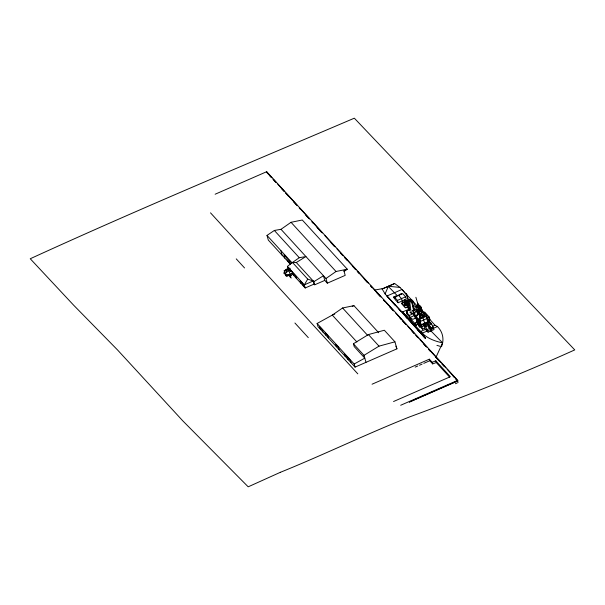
<?xml version="1.0" encoding="UTF-8"?>
<svg xmlns="http://www.w3.org/2000/svg" width="605" height="605" viewBox="0 0 605 605"><rect width="100%" height="100%" fill="white"/><g stroke="black" fill="none" stroke-linecap="round" stroke-linejoin="round"><path stroke-width="0.91" d="M418.055 311.015L417.889 309.851C419.93 314.532 416.769 307.423 418.063 310.766L417.813 309.631L419.454 314.154M418.335 314.071L417.858 310.751M417.632 315.87L417.957 306.712M409.419 301.57L412.633 300.488L412.353 301.487L411.12 302.024L408.519 301.305L408.065 300.526L410.871 299.301L412.459 300.398L409.23 301.812M425.496 329.362L420.747 331.442L425.481 338.422L402.559 311.93L422.275 333.166L425.481 338.422L402.529 312.437L402.559 311.93L408.874 309.306L407.294 306.871L405.531 307.635L401.531 303.256L408.254 300.322L404.889 301.789M417.858 310.252L419.099 311.605L417.662 312.029L419.083 311.446M418.259 305.351L418.66 305.177L418.289 305.442M418.418 306.425L417.624 303.113L419.356 306.811M423.092 313.602L419.59 306.001M286.157 271.94L286.709 269.596L292.412 271.675L291.497 275.577L289.871 274.98M404.518 303.423L404.132 304.421L404.813 305.162L408.004 304.92L408.11 305.313L404.919 305.555L404.246 304.814L404.632 303.808M416.996 311.356L417.253 310.705L412.633 300.488M425.481 338.422L385.082 293.917L388.395 286.248L399.95 287.42L417.268 306.001L417.291 305.487L414.818 306.569M442.588 342.816L436.107 357.018M407.997 303.755L408.095 304.549L409.547 304.383M419.144 309.442L419.946 307.703L421.156 308.739L420.006 307.771L419.159 309.609L420.006 307.771L421.072 308.603M415.242 316.816L414.16 315.636L409.933 317.481L406.893 314.154L406.613 313.163L407.566 312.747L407.105 313.7L406.802 312.641L407.263 311.688L406.696 311.068L409.865 309.684L408.723 306.07L407.694 304.943L409.343 304.164M428.809 327.101L429.663 326.322L430.026 327.161L428.907 327.282L429.096 326.246L430.004 326.579L429.255 325.959L428.514 326.284L428.922 326.647M419.507 306.16C419.023 307.272 420.528 305.374 418.524 305.079M415.885 316.196L418.562 319.122L419.802 319.183L426.412 316.294L426.865 315.5L424.188 312.566L422.101 312.641L416.875 314.925L415.885 316.196L416.512 318.404L419.189 321.331L420.43 321.391L427.039 318.502L427.485 317.708L426.865 315.5M288.305 269.505L287.42 266.389L292.457 262.434L307.718 279.117L304.315 284.857L305.2 287.972L314.078 284.093L314.721 284.796L324.779 280.402L327.32 283.178L345.205 275.366L343.882 270.692L347.278 269.21L302.281 220.008L291.028 222.3L281 229.31L274.352 230.46L267.002 235.421L268.325 240.102L290.559 264.408M286.029 269.497L283.7 273.173L289.674 275.653L291.073 273.445M441.559 346.741L442.641 342.861A74.718 35.937 -15.8 0 0 437.438 326.541L434.995 325.218L429.958 319.606L429.255 317.118L424.649 311.998L423.886 312.331M421.284 312.785L422.139 312.414L421.209 311.393L420.354 311.764L419.205 310.501L413.971 312.785L415.128 314.055L414.281 314.426L417.526 320.605L415.355 318.23L412.754 319.364L410.916 318.003L410.152 318.336L414.871 323.403L416.792 321.845L416.648 320.983L418.373 320.234M402.559 311.93L415.575 325.891L417.503 324.34L417.352 323.471M408.708 304.096L405.448 305.162L404.692 303.854L405.1 303.445M406.431 293.773L408.753 301.706M399.95 287.42L394.642 283.518L382.148 288.978L385.082 293.917M289.114 274.768L286.974 276.432L284.698 273.74L289.682 269.86L290.823 271.206M327.32 283.178L325.997 278.504L336.025 271.494L347.278 269.21L344.086 271.426M378.73 332.765L353.925 305.646L342.589 307.975L332.289 315.099L317.111 323.486L317.988 326.602L355.059 367.122L396.925 348.835L394.936 341.817L384.341 330.239L368.422 334.565L353.403 343.761L354.197 346.567L364.785 358.145L354.175 364.006L317.111 323.486M291.965 262.82L299.278 257.707L305.918 256.558L296.306 262.51L292.457 262.434M406.87 300.919L407.498 300.526L408.927 301.698L404.957 303.43L405.448 305.162M314.721 284.796L313.836 281.68L323.456 275.729L324.779 280.402M365.98 362.35L363.991 355.339L379.017 346.151L394.936 341.817M408.383 302.515L407.543 303.355L409.131 303.483M215.138 194.228L266.699 171.699L457.675 380.363L457.834 380.931L409.472 402.06M266.646 172.364L271.955 177.847M288.532 274.904L286.059 275.978L284.1 270.669L289.855 268.159L291.164 271.698M314.078 284.093L313.193 280.977L304.315 284.857L287.42 266.389M382.148 288.978L394.642 283.518M334.777 314.01L332.289 315.099L356.874 341.976M352.223 306.387L353.925 305.646M389.567 299.165L386.958 296.011L402.121 289.387L406.847 295.217M393.651 297.025L395.799 296.087L396.283 296.609L394.135 297.547L393.651 297.025L394.354 298.333L394.135 297.547M399.429 295.384L399.202 294.597L401.349 293.659L401.841 294.181M394.437 297.161L402.635 293.584L405.645 296.821L406.318 299.173L398.12 302.75L395.11 299.513L394.437 297.161L397.447 300.398L398.12 302.75M397.447 300.398L405.645 296.821M407.498 300.526L404.163 301.986L404.692 303.854M401.531 303.256L404.14 302.462M408.284 300.814L411.551 299.384M404.662 301.887L404.163 301.986L404.669 302.863L408.428 301.222M404.669 302.863L406.295 303.869L407.339 303.407L404.261 299.823L405.91 301.895M408.609 305.026L409.131 305.585L408.277 303.839L408.609 305.026L409.169 304.784M401.614 303.566L405.622 307.945L407.377 307.174M417.049 306.183L419.356 305.177C427.085 315.235 408.262 299.074 420.8 310.425L421.193 311.794M417.095 306.357L419.409 305.344L421.261 307.378M414.16 315.636L412.693 310.471L415.695 309.163L417.745 311.401M418.902 308.217L421.216 307.204M406.802 312.641L409.351 315.432L413.578 313.579M419.114 311.167L420.8 310.425M415.204 315.439L416.058 315.069M419.121 314.706L420.581 316.634L419.121 314.706L421.284 313.761L422.744 315.689L421.284 313.761M422.608 315.213L423.409 314.865L424.536 316.423L420.777 318.064L419.651 316.506L420.452 316.158M419.651 316.506L420.641 317.595L424.4 315.954M418.168 324.008L417.919 322.026L418.426 321.807L419.787 323.304L419.651 322.828L418.04 323.539L418.683 325.815L419.999 327.252L421.11 326.768L420.604 324.961L428.219 321.633L428.9 322.382L428.764 321.898L421.148 325.225L421.284 325.709L420.604 324.961M427.115 317.572L429.255 317.118M427.826 320.068L429.958 319.606M418.04 323.539L419.356 324.976L420.967 324.272L420.036 320.96M429.837 322.957L429.195 320.673L427.584 321.384L426.88 318.903M418.683 325.815L418.607 324.462M422.812 325.044L424.332 324.378M424.665 328.197L422.464 329.165L421.7 328.334L421.057 326.042L421.655 325.785L421.148 325.225M429.875 322.193L429.27 322.457L428.764 321.898M424.173 324.847L430.125 322.246L431.093 323.312A1.981 0.431 66.4 0 1 431.675 324.189L434.012 329.574L428.068 332.175L425.179 329.014L424.067 324.779L425.149 325.913A1.981 0.431 66.4 0 1 425.723 326.791L428.068 332.175M424.075 325.119L426.306 324.144M421.057 326.042L421.814 326.874L424.755 325.588M425.149 325.913L431.093 323.312M425.723 326.791L431.675 324.189M432.62 326.254L434.995 325.218M427.13 329.46L433.074 326.859M427.327 330.958L422.275 333.166A74.718 36.308 -17.3 0 0 442.641 342.861L430.495 330.504M427.682 330.822L437.438 326.541M372.06 384.213L429.346 359.181L432.227 362.334L432.673 363.892L435.562 362.834M415.189 367.114L417.768 365.995M419.484 365.238L422.063 364.119M423.78 363.363L429.784 360.739L432.673 363.892M432.227 362.334L435.781 360.777L450.354 376.711L393.552 401.523M400.676 405.267L457.675 380.363M409.313 402L457.531 380.923L458.015 382.617M455.421 383.721L457.153 382.988M382.156 288.698L374.918 290.014M406.454 293.796L408.67 301.615M415.885 297.274L418.418 305.911L420.059 307.711M413.192 313.36L411.249 313.329L409.835 312.082M422.267 310.35L421.662 310.282L422.207 310.252L420.967 308.898M436.916 345.372L440.017 346.287M307.718 279.117L313.193 280.977M429.255 325.959L429.966 326.443M409.472 299.914L411.816 301.834L414.13 310.01M417.843 311.03L418.501 311.53L418.804 311.068L418.509 310.743L418.577 312.218M430.125 322.246L427.039 323.478L428.121 324.613A1.981 0.431 66.4 0 1 428.695 325.49L429.096 326.246M428.854 326.034L431.652 328.825C431.153 329.46 433.664 329.453 429.716 327.434L430.873 331.298M428.355 326.602L428.764 326.965M386.958 296.011L402.529 312.437M399.202 294.597L399.686 295.119M398.536 295.369L401.546 298.605L402.219 300.957L404.14 303.022M397.462 295.837L388.433 286.558M408.065 300.526L408.791 301.305M440.833 362.433L428.809 349.319M442.089 363.794L445.847 367.87M447.095 369.231L457.834 380.931M439.366 361.162L435.615 357.079L435.668 356.421M441.877 363.885L444.38 366.607M418.32 305.17L419.613 306.523M418.426 305.54L419.409 306.614M429.195 320.673L427.879 319.236L428.015 319.705M416.248 306.894L416.815 307.514M420.203 314.237L422.524 316.77L423.734 319.947M417.548 312.694L414.198 309.813M408.004 304.92L407.339 303.407M412.693 310.471L414.743 312.709M407.294 306.871L409.517 309.299L407.944 306.894L407.694 304.943M408.322 309.412L409.381 310.569M419.651 322.828L420.967 324.272M426.487 330.209L427.206 330.995M406.613 313.163L407.105 313.7M392.093 301.918L395.239 305.359M399.02 309.495L400.911 311.56M405.947 317.073L407.21 318.449M417.919 330.156L424.218 337.038M273.233 179.239L276.424 182.725M277.695 184.117L284.713 191.785M285.983 193.184L297.463 205.73M299.377 207.817L309.579 218.972M312.127 221.763L322.329 232.91M324.877 235.7L335.079 246.855M336.993 248.942L343.368 255.915M344.646 257.306L356.126 269.86M357.396 271.252L368.241 283.102M370.789 285.885L380.991 297.04M383.54 299.83L393.742 310.985M395.655 313.072L406.492 324.923M407.77 326.314L414.78 333.983M416.058 335.382L418.607 338.165M419.885 339.564L426.896 347.232M269.83 175.851L271.108 177.242M273.021 179.33L275.57 182.12M281.31 188.397L283.858 191.18M285.772 193.275L288.32 196.065M293.425 201.639L296.609 205.125M299.165 207.908L300.435 209.307M305.54 214.881L308.724 218.367M311.915 221.853L313.193 223.245M317.02 227.427L321.482 232.305M331.041 242.764L334.232 246.25M340.607 253.223L342.521 255.31M344.434 257.405L346.983 260.188M352.723 266.465L355.271 269.255M357.184 271.342L359.098 273.437M364.202 279.011L367.386 282.497M370.578 285.983L371.848 287.375M376.318 292.253L380.137 296.435M383.328 299.921L384.606 301.32M389.703 306.894L392.895 310.38M399.905 318.048L401.183 319.44M402.454 320.832L405.645 324.318M412.02 331.29L413.933 333.385M415.847 335.473L417.76 337.567M423.5 343.837L426.049 346.627M428.597 349.41L430.51 351.505M453.145 376.128L454.4 377.497M455.656 378.866L457.531 380.923M449.591 377.119L436.288 362.569L435.781 360.777M291.028 222.3L336.025 271.494M396.925 348.835L395.912 346.143M281 229.31L325.997 278.504M274.352 230.46L299.278 257.707M368.422 334.565L379.017 346.151M342.589 307.975L367.802 335.541M296.306 262.51L313.836 281.68M267.002 235.421L291.92 262.668M291.421 263.122L288.464 259.885L289.371 263.115M290.317 270.132L291.376 271.29M292.018 273.566L305.2 287.972M286.823 268.892L289.281 271.577L291.118 278.081M353.403 343.761L363.991 355.339M288.668 275.396L290.506 277.415M210.51 212.839L357.805 373.852M236.252 258.88L244.541 267.939M294.915 323.01L308.3 337.643M419.099 307.506L424.113 313.103M420.173 306.811L425.738 316.188M419.9 313.723L418.872 311.363L419.772 314.018M418.804 311.068L419.885 313.647M418.509 310.743L419.583 313.314M411.899 301.804L414.72 309.745M418.063 309.775L418.395 310.872M401.349 293.659L401.576 294.438M395.799 296.087L396.025 296.866M453.198 375.471L453.357 376.038M428.559 317.421L429.263 319.909M426.412 316.294L427.039 318.502M424.188 312.566L424.604 314.04M423.409 314.865L423.538 315.341M424.96 323.562L425.096 324.046L423.341 319.516M419.409 306.206L419.515 306.569L418.426 305.124M419.205 310.501L419.711 312.301M420.641 317.595L420.777 318.064M419.802 319.183L420.43 321.391M421.814 326.874L422.464 329.165M418.562 319.122L419.189 321.331M429.346 359.181L429.784 360.739M417.571 318.79L418.426 321.807M419.356 324.976L419.999 327.252M417.919 322.026L418.433 323.841M416.648 320.983L417.503 324.34M413.971 312.785L415.242 317.285M414.281 314.426L415.355 318.23M415.567 323.1L416.27 325.588M414.871 323.403L415.575 325.891M408.723 306.07L409.184 307.695M408.829 306.871L409.517 309.299M406.295 303.869L406.62 305.003M409.351 315.432L409.933 317.481M410.152 318.336L410.855 320.824M406.696 311.068L407.278 313.118M354.175 364.006L355.059 367.122M351.013 362.705L350.371 360.429L347.731 357.54L348.374 359.816M347.572 358.939L346.93 356.663L344.283 353.774L344.933 356.05M339.065 349.637L338.422 347.361L335.775 344.472L336.425 346.748M328.371 337.945L327.728 335.669L325.082 332.78L325.732 335.057M323.032 332.107L322.389 329.838L319.75 326.95L320.393 329.226M303.423 286.036L302.78 283.76L300.14 280.871L300.783 283.148M266.699 171.699L266.858 172.266M296.367 278.323L295.724 276.046L293.085 273.157L293.727 275.434M287.768 261.352L286.853 258.123L283.889 254.887L284.804 258.116M280.841 250.553L282.164 255.234M418.297 310.032L418.395 311.386M419.182 314.479L418.501 311.53L418.69 314.252M411.733 301.872L413.578 310.486M418.146 311.356L418.63 314.396M409.706 301.766L411.249 313.329M418.773 307.423L419.915 318.729M280.319 472.323L248.194 486.821L182.876 420.944L117.551 349.97L73.681 305.238L30.25 258.751C137.335 209.716 246.023 164.371 354.333 118.179L574.75 349.894C520.58 374.321 465.358 396.358 409.615 416.905C366.017 434.216 323.811 454.756 280.319 472.323"/></g></svg>
